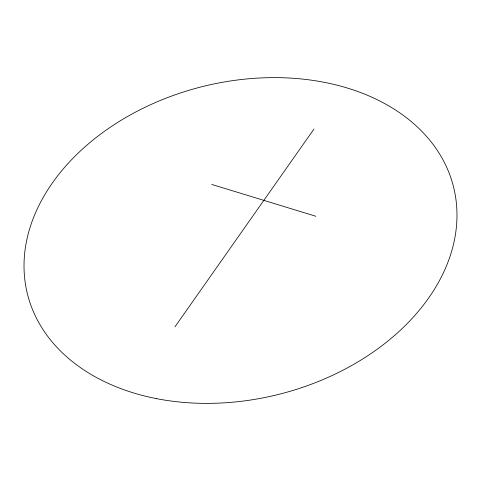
<?xml version="1.0" encoding="UTF-8"?>
<svg xmlns="http://www.w3.org/2000/svg" width="481" height="481" viewBox="0 0 481 481"><rect width="100%" height="100%" fill="white"/><g stroke="black" fill="none" stroke-linecap="round" stroke-linejoin="round"><path stroke-width="0.72" d="M174.976 326.815L313.973 129.04M211.802 184.457L315.879 216.282M156.499 398.635A219.673 158.55 -14.2 0 0 455.291 195.226A219.673 158.55 -14.2 0 0 109.71 127.639A219.673 158.55 -14.2 0 0 156.499 398.635"/></g></svg>
